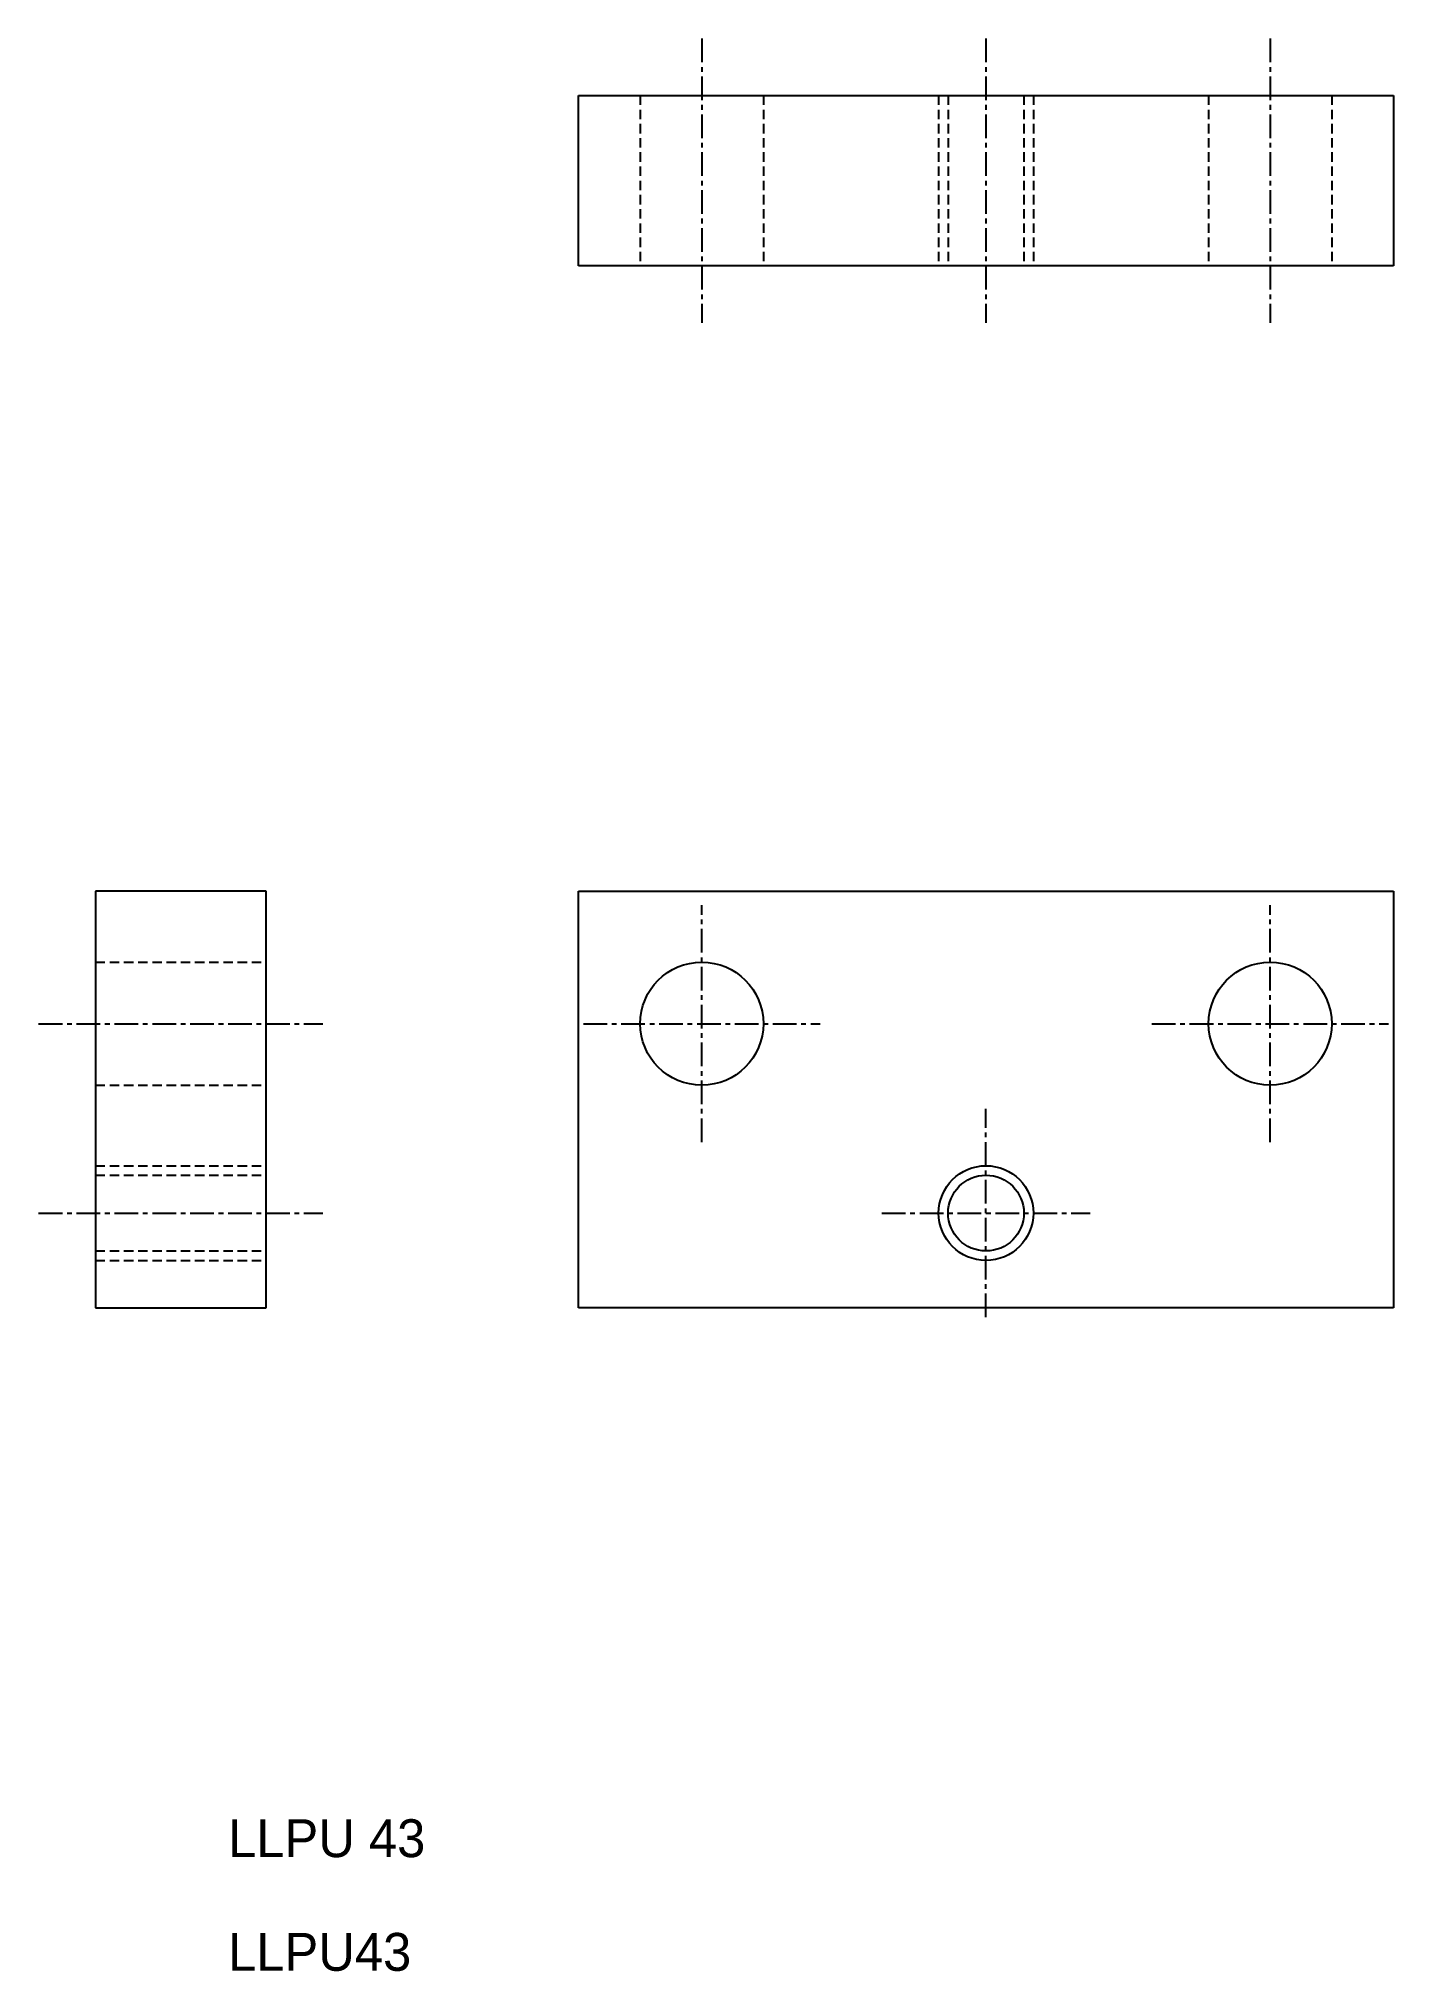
# Model space of a CAD drawing. Extents: x 0 to 72, y 10 to 112.
import ezdxf

# ---------------------------------------------------------------- set-up
doc = ezdxf.new("R2010")
doc.units = 0
doc.linetypes.add('CENTER', pattern=[2, 1.25, -0.25, 0.25, -0.25])
doc.linetypes.add('DASHED', pattern=[0.75, 0.5, -0.25])
doc.layers.get('0').update_dxf_attribs({"linetype": 'CONTINUOUS'})
doc.layers.add('CENTER', color=1, linetype='CENTER')

msp = doc.modelspace()

# ---------------------------------------------------------------- linework, layer by layer
at = {"color": 7, "linetype": 'CONTINUOUS'}
for p, q in [((28.5, 100), (28.5, 109)), ((28.5, 109), (71.5, 109)), ((71.5, 109), (71.5, 100)), ((71.5, 100), (28.5, 100)), ((3, 67), (3, 45)), ((12, 67), (3, 67)), ((12, 45), (12, 67)), ((28.5, 45), (28.5, 67)), ((28.5, 67), (71.5, 67)), ((71.5, 67), (71.5, 45)), ((3, 45), (12, 45)), ((71.5, 45), (28.5, 45))]:
    msp.add_line(p, q, dxfattribs=at)
at = {"color": 3, "linetype": 'DASHED'}
for p, q in [((31.75, 109), (31.75, 100)), ((38.25, 109), (38.25, 100)), ((47.5, 109), (47.5, 100)), ((48, 109), (48, 100)), ((52, 109), (52, 100)), ((52.5, 109), (52.5, 100)), ((61.75, 109), (61.75, 100)), ((68.25, 109), (68.25, 100)), ((3, 63.25), (12, 63.25)), ((3, 56.75), (12, 56.75)), ((3, 52.5), (12, 52.5)), ((3, 52), (12, 52)), ((3, 48), (12, 48)), ((3, 47.5), (12, 47.5))]:
    msp.add_line(p, q, dxfattribs=at)
at = {"color": 7, "linetype": 'CONTINUOUS'}
for centre, radius in [((35, 60), 3.25), ((65, 60), 3.25), ((50, 50), 2)]:
    msp.add_circle(centre, radius, dxfattribs=at)
at = {"color": 3}
msp.add_circle((50, 50), 2.5, dxfattribs=at)
at = {"layer": 'CENTER', "color": 1, "linetype": 'CENTER'}
for p, q in [((35, 112), (35, 97)), ((50, 112), (50, 97)), ((65, 112), (65, 97)), ((35, 53.75), (35, 66.25)), ((65, 53.75), (65, 66.25)), ((0, 60), (15, 60)), ((28.75, 60), (41.25, 60)), ((58.75, 60), (71.25, 60)), ((50, 44.5), (50, 55.5)), ((0, 50), (15, 50)), ((44.5, 50), (55.5, 50))]:
    msp.add_line(p, q, dxfattribs=at)

# ---------------------------------------------------------------- texts
at = {"color": 7, "linetype": 'CONTINUOUS'}
for s, p in [('LLPU 43', (10, 16)), ('LLPU43', (10, 10))]:
    msp.add_text(s, height=2, dxfattribs=at).set_placement(p)

doc.saveas('drawing.dxf')
